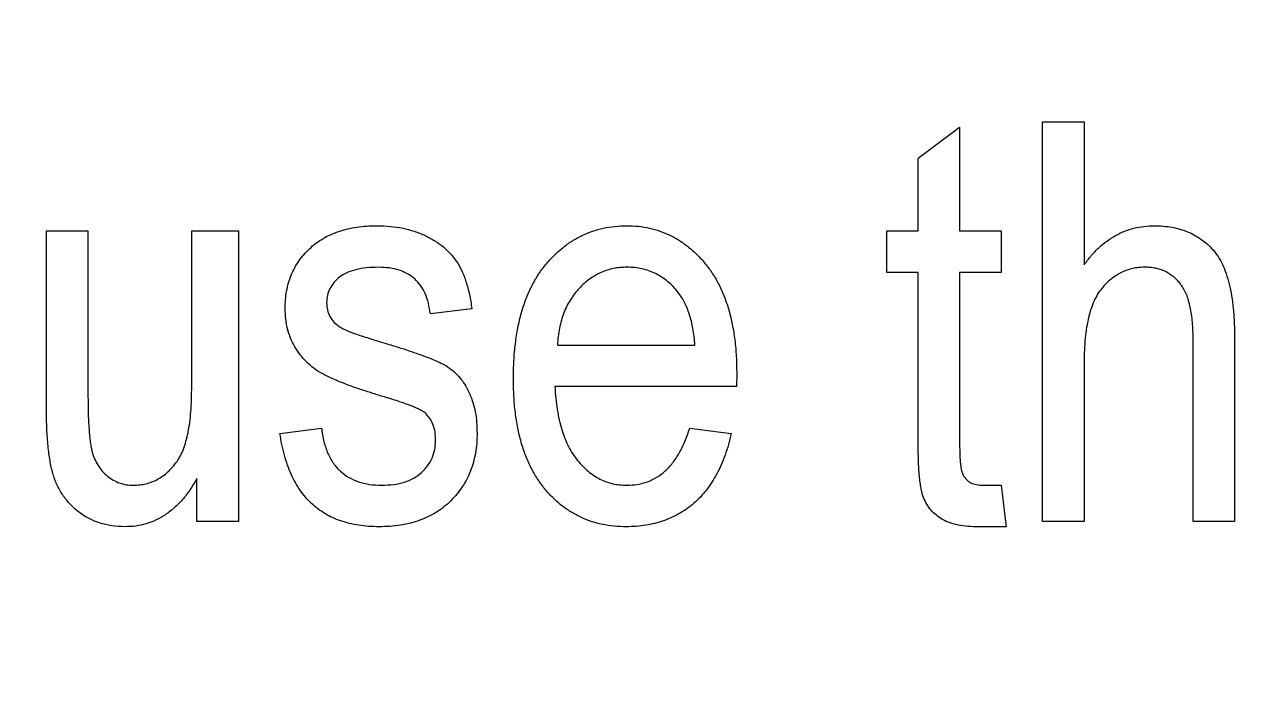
# Model space of a CAD drawing. Header units: millimetres. Extents: x -34 to 34, y -34 to 34.
# Drawn here: x -10.98 to -5.47, y -1.17 to 1.84 of the extents above; entities that cross this region are included whole.
import ezdxf

# ---------------------------------------------------------------- set-up
doc = ezdxf.new("R2010")
doc.units = ezdxf.units.MM

msp = doc.modelspace()

# ---------------------------------------------------------------- linework, layer by layer
at = {"color": 7, "linetype": 'Continuous', "lineweight": 25}
for p, q in [((-6.4004, -0.3993), (-6.4004, 1.3985)), ((-6.4004, 1.3985), (-6.2136, 1.3985)), ((-6.2136, 1.3985), (-6.2136, 0.7557)), ((-6.9608, 1.2351), (-6.774, 1.3752)), ((-6.774, 1.3752), (-6.774, 0.9082)), ((-6.9608, 0.9082), (-6.9608, 1.2351)), ((-10.8833, 0.102), (-10.8833, 0.9082)), ((-10.8833, 0.9082), (-10.6965, 0.9082)), ((-10.6965, 0.9082), (-10.6965, 0.1844)), ((-10.2296, 0.2089), (-10.2296, 0.9082)), ((-10.2296, 0.9082), (-10.0194, 0.9082)), ((-10.0194, 0.9082), (-10.0194, -0.3993)), ((-7.1009, 0.7214), (-7.1009, 0.9082)), ((-7.1009, 0.9082), (-6.9608, 0.9082)), ((-6.774, 0.9082), (-6.5872, 0.9082)), ((-6.5872, 0.9082), (-6.5872, 0.7214)), ((-6.9608, 0.7214), (-7.1009, 0.7214)), ((-6.9608, -0.0254), (-6.9608, 0.7214)), ((-6.5872, 0.7214), (-6.774, 0.7214)), ((-6.774, 0.7214), (-6.774, -0.0527)), ((-8.9687, 0.558), (-9.1555, 0.5346)), ((-8.5839, 0.3945), (-7.9648, 0.3945)), ((-5.7233, -0.3993), (-5.7233, 0.4277)), ((-5.5365, 0.4256), (-5.5365, -0.3993)), ((-6.2136, 0.3147), (-6.2136, -0.3993)), ((-7.7769, 0.2654), (-7.778, 0.2078)), ((-7.778, 0.2078), (-8.5952, 0.2078)), ((-9.8326, -0.0024), (-9.6458, 0.021)), ((-7.9881, 0.021), (-7.8013, -0.0024)), ((-10.2062, -0.3993), (-10.2062, -0.2052)), ((-6.6686, -0.2359), (-6.5872, -0.2359)), ((-6.5872, -0.2359), (-6.5639, -0.4226)), ((-10.0194, -0.3993), (-10.2062, -0.3993)), ((-6.5639, -0.4226), (-6.7021, -0.4226)), ((-6.2136, -0.3993), (-6.4004, -0.3993)), ((-5.5365, -0.3993), (-5.7233, -0.3993))]:
    msp.add_line(p, q, dxfattribs=at)
at = {"color": 7, "linetype": 'Continuous'}
msp.add_circle((0, 0), 34, dxfattribs=at)
at = {"color": 7, "linetype": 'Continuous', "lineweight": 25}
for points, knots in [([(-9.8093, 0.5587), (-9.8089, 0.5722), (-9.8082, 0.5986), (-9.8029, 0.6373), (-9.7947, 0.6742), (-9.7827, 0.7091), (-9.7667, 0.7417), (-9.7481, 0.7727), (-9.7256, 0.8016), (-9.6998, 0.8285), (-9.6712, 0.853), (-9.6393, 0.8739), (-9.605, 0.8918), (-9.5679, 0.9064), (-9.5283, 0.9178), (-9.4862, 0.9255), (-9.4414, 0.931), (-9.4107, 0.9314), (-9.3948, 0.9316)], [0, 0, 0, 0, 0.064436, 0.125867, 0.185938, 0.24426, 0.301581, 0.35857, 0.416451, 0.475923, 0.535995, 0.595828, 0.657302, 0.7203, 0.78546, 0.85336, 0.924575, 1, 1, 1, 1]), ([(-9.3948, 0.9316), (-9.375, 0.931), (-9.3364, 0.9298), (-9.2802, 0.9219), (-9.2279, 0.9079), (-9.1796, 0.8886), (-9.1356, 0.8651), (-9.097, 0.8372), (-9.0638, 0.8056), (-9.0355, 0.7697), (-9.0125, 0.7274), (-8.9938, 0.6781), (-8.9784, 0.6209), (-8.9721, 0.5797), (-8.9687, 0.558)], [0, 0, 0, 0, 0.094098, 0.183224, 0.267982, 0.350533, 0.429223, 0.50396, 0.575737, 0.645979, 0.719792, 0.80267, 0.895821, 1, 1, 1, 1]), ([(-8.782, 0.2435), (-8.7816, 0.2706), (-8.7809, 0.3234), (-8.7738, 0.4001), (-8.7626, 0.4718), (-8.7472, 0.5385), (-8.7266, 0.6001), (-8.7019, 0.6569), (-8.6726, 0.7089), (-8.6387, 0.7555), (-8.6011, 0.7966), (-8.5612, 0.8327), (-8.5189, 0.8635), (-8.4739, 0.8881), (-8.4267, 0.9079), (-8.3769, 0.9217), (-8.3247, 0.9298), (-8.2892, 0.931), (-8.2712, 0.9316)], [0, 0, 0, 0, 0.084514, 0.164397, 0.239575, 0.310424, 0.377514, 0.441638, 0.503055, 0.562996, 0.620921, 0.676452, 0.730182, 0.783428, 0.835913, 0.88941, 0.943848, 1, 1, 1, 1]), ([(-8.2712, 0.9316), (-8.2539, 0.9311), (-8.2198, 0.9302), (-8.1699, 0.922), (-8.1222, 0.9084), (-8.0766, 0.8897), (-8.0333, 0.8655), (-7.9926, 0.8355), (-7.9537, 0.8007), (-7.9173, 0.7606), (-7.8841, 0.7154), (-7.8551, 0.6651), (-7.8312, 0.6099), (-7.8109, 0.5503), (-7.796, 0.4857), (-7.7845, 0.4165), (-7.7781, 0.3425), (-7.7773, 0.2916), (-7.7769, 0.2654)], [0, 0, 0, 0, 0.05571, 0.109694, 0.162658, 0.215196, 0.268175, 0.32202, 0.377796, 0.436048, 0.496318, 0.558287, 0.622502, 0.689912, 0.760814, 0.835862, 0.91572, 1, 1, 1, 1]), ([(-6.2136, 0.7557), (-6.2031, 0.7697), (-6.1826, 0.7968), (-6.1481, 0.8329), (-6.1113, 0.8629), (-6.0728, 0.8882), (-6.032, 0.9076), (-5.9893, 0.9217), (-5.9443, 0.9298), (-5.9137, 0.931), (-5.8981, 0.9316)], [0, 0, 0, 0, 0.139469, 0.271137, 0.396529, 0.517824, 0.63709, 0.755446, 0.875647, 1, 1, 1, 1]), ([(-5.8981, 0.9316), (-5.8844, 0.9312), (-5.8579, 0.9305), (-5.8192, 0.9253), (-5.7827, 0.9169), (-5.7481, 0.9054), (-5.716, 0.8898), (-5.6862, 0.8709), (-5.6584, 0.8486), (-5.6326, 0.8231), (-5.6096, 0.7926), (-5.5899, 0.7567), (-5.5733, 0.7151), (-5.5595, 0.668), (-5.5491, 0.6152), (-5.5422, 0.5569), (-5.5371, 0.4931), (-5.5367, 0.4487), (-5.5365, 0.4256)], [0, 0, 0, 0, 0.057444, 0.11172, 0.164296, 0.215175, 0.264674, 0.314426, 0.363638, 0.414362, 0.467035, 0.523919, 0.586431, 0.655337, 0.730601, 0.812712, 0.902626, 1, 1, 1, 1]), ([(-9.3883, 0.7448), (-9.4068, 0.7443), (-9.4415, 0.7433), (-9.4899, 0.735), (-9.5313, 0.7216), (-9.5648, 0.7017), (-9.5905, 0.6772), (-9.609, 0.6495), (-9.6206, 0.6183), (-9.6218, 0.5963), (-9.6225, 0.585)], [0, 0, 0, 0, 0.1744475, 0.3268824, 0.4613472, 0.581638, 0.6910706, 0.7927893, 0.8939382, 1, 1, 1, 1]), ([(-9.1555, 0.5346), (-9.1581, 0.5512), (-9.163, 0.5825), (-9.1774, 0.6261), (-9.1985, 0.6628), (-9.2249, 0.6935), (-9.2578, 0.7167), (-9.2963, 0.7333), (-9.3405, 0.7432), (-9.3718, 0.7442), (-9.3883, 0.7448)], [0, 0, 0, 0, 0.1428901, 0.2715776, 0.3904694, 0.5025713, 0.6152082, 0.7321897, 0.8591868, 1, 1, 1, 1]), ([(-8.2705, 0.7448), (-8.2808, 0.7445), (-8.3013, 0.7439), (-8.3313, 0.7396), (-8.36, 0.7316), (-8.3879, 0.7217), (-8.4141, 0.7078), (-8.4397, 0.6918), (-8.4637, 0.6723), (-8.4866, 0.6501), (-8.5077, 0.6256), (-8.526, 0.5985), (-8.5421, 0.5697), (-8.5557, 0.5388), (-8.5666, 0.5056), (-8.5748, 0.4703), (-8.5813, 0.4332), (-8.583, 0.4076), (-8.5839, 0.3945)], [0, 0, 0, 0, 0.059496, 0.117439, 0.173917, 0.230546, 0.287144, 0.344361, 0.403544, 0.464857, 0.527346, 0.58921, 0.652435, 0.71661, 0.783604, 0.852624, 0.924924, 1, 1, 1, 1]), ([(-8.0399, 0.6309), (-8.0475, 0.64), (-8.0625, 0.6577), (-8.0873, 0.6813), (-8.1143, 0.7006), (-8.1424, 0.7169), (-8.1723, 0.7292), (-8.2035, 0.7387), (-8.2365, 0.7436), (-8.259, 0.7444), (-8.2705, 0.7448)], [0, 0, 0, 0, 0.132804, 0.260544, 0.383948, 0.505265, 0.625434, 0.746635, 0.871231, 1, 1, 1, 1]), ([(-5.9407, 0.7448), (-5.95, 0.7445), (-5.9684, 0.7439), (-5.9954, 0.7396), (-6.0212, 0.7316), (-6.0463, 0.7216), (-6.0699, 0.7078), (-6.0928, 0.6917), (-6.1143, 0.6722), (-6.1349, 0.6499), (-6.1539, 0.6237), (-6.1697, 0.5927), (-6.1837, 0.5576), (-6.1943, 0.5177), (-6.2032, 0.4735), (-6.209, 0.4246), (-6.2133, 0.3712), (-6.2135, 0.334), (-6.2136, 0.3147)], [0, 0, 0, 0, 0.04841, 0.096097, 0.142584, 0.189362, 0.236938, 0.285298, 0.335747, 0.38842, 0.444027, 0.504346, 0.570021, 0.641321, 0.719788, 0.805709, 0.898842, 1, 1, 1, 1]), ([(-5.7233, 0.4277), (-5.7234, 0.4414), (-5.7235, 0.4677), (-5.7267, 0.5056), (-5.7306, 0.5407), (-5.7375, 0.5727), (-5.7452, 0.6018), (-5.7549, 0.628), (-5.7673, 0.6508), (-5.7806, 0.671), (-5.7959, 0.6885), (-5.8127, 0.7034), (-5.8307, 0.7162), (-5.8498, 0.7271), (-5.8707, 0.7351), (-5.8929, 0.7403), (-5.9163, 0.7443), (-5.9325, 0.7446), (-5.9407, 0.7448)], [0, 0, 0, 0, 0.0935899, 0.1807377, 0.261569, 0.3357961, 0.4051167, 0.468581, 0.527262, 0.5826444, 0.6347538, 0.6862366, 0.7365468, 0.7862918, 0.8373389, 0.8890111, 0.9431314, 1, 1, 1, 1]), ([(-7.9648, 0.3945), (-7.966, 0.4073), (-7.9683, 0.4321), (-7.9739, 0.468), (-7.9805, 0.5015), (-7.9895, 0.5324), (-7.9994, 0.5608), (-8.0114, 0.5865), (-8.0242, 0.6102), (-8.0348, 0.6241), (-8.0399, 0.6309)], [0, 0, 0, 0, 0.153117, 0.296903, 0.433148, 0.55985, 0.680043, 0.79167, 0.898167, 1, 1, 1, 1]), ([(-9.3511, 0.1578), (-9.3681, 0.163), (-9.4008, 0.1729), (-9.4476, 0.188), (-9.4902, 0.202), (-9.5287, 0.2158), (-9.5628, 0.2295), (-9.5933, 0.2417), (-9.6196, 0.2536), (-9.6485, 0.269), (-9.6801, 0.2897), (-9.7135, 0.3181), (-9.7422, 0.3506), (-9.7665, 0.3864), (-9.7853, 0.4257), (-9.7995, 0.4677), (-9.8075, 0.5125), (-9.8087, 0.5431), (-9.8093, 0.5587)], [0, 0, 0, 0, 0.080348, 0.154086, 0.221746, 0.283008, 0.338429, 0.387637, 0.431089, 0.468395, 0.535347, 0.601101, 0.665615, 0.730436, 0.795703, 0.861629, 0.92964, 1, 1, 1, 1]), ([(-9.6225, 0.585), (-9.6219, 0.574), (-9.6207, 0.5526), (-9.6087, 0.5228), (-9.5898, 0.4963), (-9.5724, 0.4831), (-9.5634, 0.4763)], [0, 0, 0, 0, 0.253335, 0.496023, 0.737057, 1, 1, 1, 1]), ([(-9.5634, 0.4763), (-9.5598, 0.4741), (-9.5513, 0.4692), (-9.5359, 0.4621), (-9.5161, 0.4541), (-9.492, 0.4455), (-9.4638, 0.4354), (-9.4311, 0.4252), (-9.3941, 0.4132), (-9.3679, 0.4055), (-9.354, 0.4015)], [0, 0, 0, 0, 0.056472, 0.132657, 0.228152, 0.343167, 0.4768, 0.631658, 0.805172, 1, 1, 1, 1]), ([(-9.354, 0.4015), (-9.336, 0.3961), (-9.3017, 0.3858), (-9.253, 0.37), (-9.2096, 0.3551), (-9.1713, 0.341), (-9.1383, 0.3276), (-9.1107, 0.3147), (-9.0877, 0.3035), (-9.0649, 0.2882), (-9.0411, 0.2681), (-9.0163, 0.2408), (-8.9951, 0.2095), (-8.9772, 0.1743), (-8.9632, 0.1354), (-8.9523, 0.0932), (-8.9468, 0.0473), (-8.9459, 0.0155), (-8.9454, -0.0009)], [0, 0, 0, 0, 0.088802, 0.169044, 0.241298, 0.305599, 0.36146, 0.409493, 0.449546, 0.481868, 0.538906, 0.596212, 0.655284, 0.717158, 0.781997, 0.850081, 0.922425, 1, 1, 1, 1]), ([(-8.273, -0.4226), (-8.2915, -0.4222), (-8.3279, -0.4213), (-8.3811, -0.413), (-8.4316, -0.3998), (-8.4792, -0.3804), (-8.5242, -0.3563), (-8.5667, -0.3268), (-8.606, -0.2916), (-8.6426, -0.2514), (-8.6755, -0.2061), (-8.7039, -0.1556), (-8.7286, -0.1008), (-8.7481, -0.0409), (-8.7634, 0.0235), (-8.7741, 0.0927), (-8.7808, 0.1665), (-8.7816, 0.2174), (-8.782, 0.2435)], [0, 0, 0, 0, 0.0587342, 0.1153448, 0.1704941, 0.2241815, 0.2780627, 0.3321372, 0.3879138, 0.4452969, 0.5044393, 0.5652916, 0.6287049, 0.6949858, 0.7648294, 0.8386967, 0.9169777, 1, 1, 1, 1]), ([(-10.6965, 0.1844), (-10.6964, 0.1684), (-10.6962, 0.1376), (-10.6956, 0.0934), (-10.6942, 0.0534), (-10.6919, 0.0177), (-10.6896, -0.014), (-10.6862, -0.0415), (-10.6828, -0.0649), (-10.677, -0.0901), (-10.6678, -0.1176), (-10.6515, -0.1466), (-10.6327, -0.1731), (-10.6092, -0.1952), (-10.583, -0.2131), (-10.5547, -0.2265), (-10.5245, -0.2344), (-10.5038, -0.2354), (-10.4933, -0.2359)], [0, 0, 0, 0, 0.091359, 0.175113, 0.251293, 0.319245, 0.378962, 0.431928, 0.476759, 0.513694, 0.57892, 0.641169, 0.702077, 0.763267, 0.823543, 0.882371, 0.940283, 1, 1, 1, 1]), ([(-10.2956, -0.129), (-10.2903, -0.1206), (-10.279, -0.1028), (-10.2658, -0.0722), (-10.2546, -0.0369), (-10.2452, 0.0029), (-10.238, 0.0477), (-10.233, 0.0971), (-10.2302, 0.1514), (-10.2298, 0.1892), (-10.2296, 0.2089)], [0, 0, 0, 0, 0.085387, 0.18044, 0.28596, 0.403171, 0.532484, 0.67549, 0.830521, 1, 1, 1, 1]), ([(-8.5952, 0.2078), (-8.594, 0.19), (-8.5919, 0.1554), (-8.5851, 0.1054), (-8.5768, 0.0586), (-8.5648, 0.0154), (-8.5511, -0.0246), (-8.5347, -0.0612), (-8.5158, -0.0946), (-8.4941, -0.1242), (-8.4708, -0.1505), (-8.446, -0.1733), (-8.4199, -0.1924), (-8.3927, -0.2082), (-8.3644, -0.2208), (-8.3347, -0.2295), (-8.3037, -0.2348), (-8.2827, -0.2355), (-8.2719, -0.2359)], [0, 0, 0, 0, 0.087615, 0.170302, 0.248233, 0.321396, 0.390473, 0.456094, 0.518813, 0.578779, 0.636426, 0.691492, 0.744156, 0.795371, 0.845741, 0.896295, 0.947255, 1, 1, 1, 1]), ([(-9.1749, 0.0855), (-9.1778, 0.0881), (-9.1848, 0.0939), (-9.198, 0.1015), (-9.2145, 0.1099), (-9.2347, 0.1187), (-9.2587, 0.1275), (-9.2862, 0.1376), (-9.3174, 0.1476), (-9.3395, 0.1543), (-9.3511, 0.1578)], [0, 0, 0, 0, 0.061004, 0.141395, 0.237691, 0.352034, 0.486513, 0.638401, 0.810736, 1, 1, 1, 1]), ([(-10.5316, -0.4226), (-10.5511, -0.4218), (-10.5893, -0.4202), (-10.6443, -0.4072), (-10.6948, -0.3857), (-10.7404, -0.3562), (-10.7795, -0.3195), (-10.8126, -0.2784), (-10.8381, -0.2325), (-10.8561, -0.1811), (-10.8687, -0.123), (-10.8769, -0.0563), (-10.8825, 0.0197), (-10.883, 0.0735), (-10.8833, 0.102)], [0, 0, 0, 0, 0.08132, 0.158893, 0.233828, 0.30932, 0.383918, 0.456423, 0.528344, 0.60161, 0.68264, 0.775682, 0.881375, 1, 1, 1, 1]), ([(-9.1322, -0.033), (-9.1326, -0.0209), (-9.1333, 0.0021), (-9.1415, 0.0345), (-9.155, 0.0628), (-9.1683, 0.078), (-9.1749, 0.0855)], [0, 0, 0, 0, 0.280002, 0.533179, 0.769121, 1, 1, 1, 1]), ([(-9.6458, 0.021), (-9.6427, 0.0005), (-9.6367, -0.0382), (-9.6187, -0.0917), (-9.594, -0.1371), (-9.5618, -0.1739), (-9.5231, -0.2021), (-9.4784, -0.2219), (-9.4282, -0.2337), (-9.3928, -0.2351), (-9.3744, -0.2359)], [0, 0, 0, 0, 0.14866, 0.28179, 0.404034, 0.51815, 0.630888, 0.74606, 0.86749, 1, 1, 1, 1]), ([(-8.2719, -0.2359), (-8.2556, -0.2351), (-8.2236, -0.2337), (-8.1776, -0.2213), (-8.1355, -0.2008), (-8.0974, -0.1722), (-8.0636, -0.1354), (-8.0341, -0.0905), (-8.008, -0.038), (-7.9949, 0.0007), (-7.9881, 0.021)], [0, 0, 0, 0, 0.118665, 0.231916, 0.342835, 0.456337, 0.575618, 0.704131, 0.845043, 1, 1, 1, 1]), ([(-9.3872, -0.4226), (-9.4028, -0.4222), (-9.4331, -0.4215), (-9.4776, -0.4169), (-9.5194, -0.4084), (-9.559, -0.3972), (-9.5957, -0.3822), (-9.6302, -0.3642), (-9.6618, -0.3425), (-9.6914, -0.318), (-9.7179, -0.2897), (-9.7423, -0.2585), (-9.7636, -0.2237), (-9.7828, -0.1858), (-9.7991, -0.1446), (-9.8129, -0.1001), (-9.8248, -0.0525), (-9.83, -0.0193), (-9.8326, -0.0024)], [0, 0, 0, 0, 0.068598, 0.133768, 0.196572, 0.256229, 0.314602, 0.370895, 0.427188, 0.483069, 0.539889, 0.597519, 0.657405, 0.719194, 0.784329, 0.852247, 0.924462, 1, 1, 1, 1]), ([(-8.9454, -0.0009), (-8.9457, -0.0163), (-8.9464, -0.0463), (-8.9518, -0.0903), (-8.9616, -0.132), (-8.974, -0.1717), (-8.9912, -0.2088), (-9.0115, -0.2439), (-9.0359, -0.2766), (-9.0635, -0.3069), (-9.0945, -0.3341), (-9.1281, -0.3581), (-9.1647, -0.3778), (-9.2039, -0.3944), (-9.246, -0.407), (-9.2907, -0.4161), (-9.338, -0.4217), (-9.3705, -0.4223), (-9.3872, -0.4226)], [0, 0, 0, 0, 0.066737, 0.130739, 0.192622, 0.252706, 0.311442, 0.370262, 0.428902, 0.488462, 0.548455, 0.608072, 0.667754, 0.729187, 0.792805, 0.858714, 0.927446, 1, 1, 1, 1]), ([(-9.3744, -0.2359), (-9.3561, -0.2352), (-9.3215, -0.234), (-9.2727, -0.2234), (-9.2302, -0.2057), (-9.1951, -0.18), (-9.1672, -0.1492), (-9.1463, -0.1142), (-9.1344, -0.0748), (-9.1329, -0.0472), (-9.1322, -0.033)], [0, 0, 0, 0, 0.15427, 0.291956, 0.41929, 0.539779, 0.656024, 0.767785, 0.880428, 1, 1, 1, 1]), ([(-7.8013, -0.0024), (-7.8053, -0.0192), (-7.8132, -0.0522), (-7.8287, -0.0996), (-7.8461, -0.144), (-7.8662, -0.1849), (-7.8886, -0.2227), (-7.9129, -0.2575), (-7.94, -0.2891), (-7.9697, -0.3171), (-8.0011, -0.3421), (-8.0345, -0.3638), (-8.0699, -0.382), (-8.1071, -0.3966), (-8.1459, -0.4084), (-8.1866, -0.4168), (-8.2293, -0.4214), (-8.2583, -0.4222), (-8.273, -0.4226)], [0, 0, 0, 0, 0.075174, 0.14731, 0.216045, 0.281929, 0.345137, 0.40652, 0.466426, 0.525438, 0.583328, 0.640593, 0.698215, 0.755575, 0.814041, 0.873896, 0.936055, 1, 1, 1, 1]), ([(-6.7021, -0.4226), (-6.7175, -0.4224), (-6.7468, -0.4218), (-6.7884, -0.414), (-6.8257, -0.4034), (-6.8579, -0.3866), (-6.8852, -0.3659), (-6.9084, -0.342), (-6.9262, -0.3141), (-6.938, -0.2881), (-6.9446, -0.2639), (-6.9487, -0.2415), (-6.9529, -0.2153), (-6.9554, -0.1849), (-6.9583, -0.1508), (-6.9594, -0.1126), (-6.9606, -0.0704), (-6.9607, -0.0408), (-6.9608, -0.0254)], [0, 0, 0, 0, 0.082978, 0.158466, 0.227964, 0.292396, 0.353441, 0.412531, 0.471462, 0.531841, 0.565997, 0.606892, 0.654804, 0.709656, 0.771661, 0.840124, 0.916455, 1, 1, 1, 1]), ([(-6.774, -0.0527), (-6.7738, -0.069), (-6.7735, -0.0985), (-6.7707, -0.1378), (-6.7666, -0.1682), (-6.7602, -0.1842), (-6.7576, -0.191)], [0, 0, 0, 0, 0.349051, 0.631075, 0.845143, 1, 1, 1, 1]), ([(-10.4933, -0.2359), (-10.4834, -0.2355), (-10.4641, -0.2347), (-10.4357, -0.23), (-10.4088, -0.2214), (-10.3832, -0.2097), (-10.3588, -0.1946), (-10.3363, -0.1758), (-10.3147, -0.1541), (-10.3021, -0.1375), (-10.2956, -0.129)], [0, 0, 0, 0, 0.126467, 0.248159, 0.367432, 0.487375, 0.608457, 0.733563, 0.862493, 1, 1, 1, 1]), ([(-10.2062, -0.2052), (-10.2163, -0.2225), (-10.2358, -0.2558), (-10.2699, -0.3004), (-10.307, -0.3379), (-10.3466, -0.369), (-10.3891, -0.393), (-10.4341, -0.4104), (-10.482, -0.4209), (-10.5149, -0.4221), (-10.5316, -0.4226)], [0, 0, 0, 0, 0.145351, 0.280358, 0.407344, 0.528382, 0.645242, 0.760901, 0.878542, 1, 1, 1, 1]), ([(-6.7576, -0.191), (-6.7531, -0.1979), (-6.7443, -0.2117), (-6.7231, -0.2259), (-6.6974, -0.2344), (-6.6786, -0.2354), (-6.6686, -0.2359)], [0, 0, 0, 0, 0.23382, 0.463567, 0.713334, 1, 1, 1, 1])]:
    msp.add_open_spline(points, degree=3, knots=knots, dxfattribs=at)

doc.saveas('drawing.dxf')
